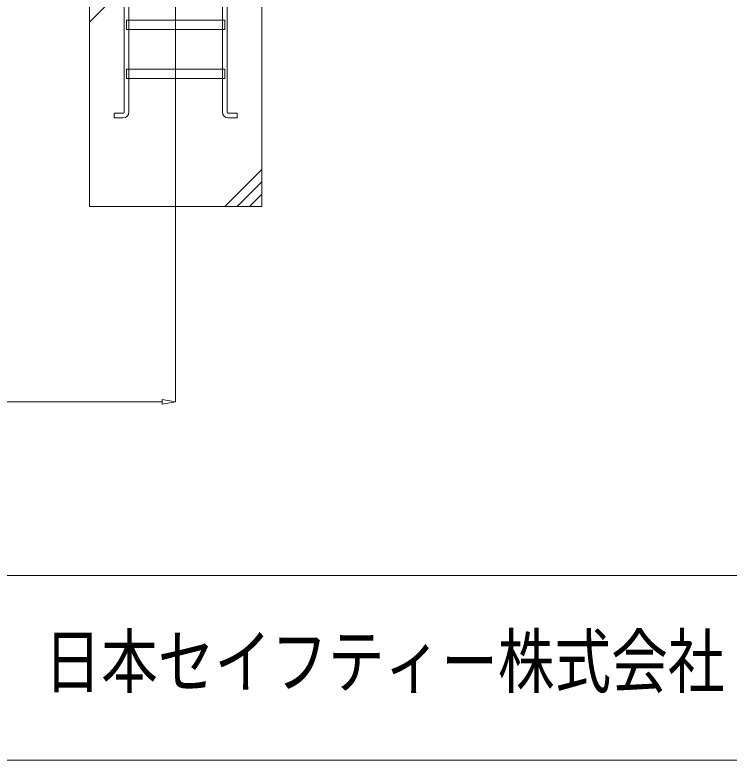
# Model space of a CAD drawing. Units: millimetres, scale not verified. Extents: x -10062 to 10062, y -16938 to 16938.
# Drawn here: x -1266 to 1637, y 3062 to 6092 of the extents above; entities that cross this region are included whole.
import ezdxf
from ezdxf.enums import TextEntityAlignment as Align

# ---------------------------------------------------------------- set-up
doc = ezdxf.new("R2010")
doc.units = ezdxf.units.MM
doc.header["$LTSCALE"] = 90
doc.linetypes.add('CHAIN2', pattern=[12, 9, -1, 1, -1])
doc.linetypes.add('DASHED1', pattern=[1.8, 1.2, -0.6])
for name, color, linetype, lineweight in [('0-9_基礎工事用PCA小', 134, 'Continuous', 18), ('0-B_図面枠', 134, 'Continuous', 18), ('0-C_寸法', 134, 'Continuous', 18), ('1-6_通芯', 134, 'CHAIN2', 18)]:
    doc.layers.add(name, color=color, linetype=linetype, lineweight=lineweight)
doc.styles.add('ＭＳ ゴシック', font='')
doc.styles.get('ＭＳ ゴシック').set_extended_font_data('MS Gothic')

msp = doc.modelspace()

# ---------------------------------------------------------------- linework, layer by layer
at = {"layer": '0-9_基礎工事用PCA小'}
for p, q in [((-962.5, 6062.5), (-812.5, 6212.5)), ((-802.97, 6032.5), (-802.97, 5870.5)), ((-422.03, 6032.5), (-422.03, 5870.5)), ((-802.97, 5832.5), (-802.97, 5695.5)), ((-422.03, 5832.5), (-422.03, 5695.5)), ((-262.5, 5462.5), (-412.5, 5312.5)), ((-262.5, 5412.5), (-362.5, 5312.5)), ((-262.5, 5362.5), (-312.5, 5312.5))]:
    msp.add_line(p, q, dxfattribs=at)
at = {"layer": '0-9_基礎工事用PCA小', "linetype": 'DASHED1'}
for p, q in [((-802.97, 6070.5), (-802.97, 6032.5)), ((-422.03, 6070.5), (-422.03, 6032.5)), ((-802.97, 5870.5), (-802.97, 5832.5)), ((-422.03, 5870.5), (-422.03, 5832.5))]:
    msp.add_line(p, q, dxfattribs=at)
at = {"layer": '0-9_基礎工事用PCA小'}
for points in [[(-822.02, 5695.55), (-822.02, 6272.5), (-802.97, 6272.5), (-802.97, 6070.5)], [(-402.98, 5695.55), (-402.98, 6272.5), (-422.03, 6272.5), (-422.03, 6070.5)], [(-825.98, 5672.5), (-862.97, 5672.5), (-862.97, 5691.55), (-826.03, 5691.55)], [(-399.02, 5672.5), (-362.02, 5672.5), (-362.02, 5691.55), (-398.98, 5691.55)]]:
    msp.add_lwpolyline(points, dxfattribs=at)
for points in [[(-962.5, 5312.5), (-262.5, 5312.5), (-262.5, 6212.5), (-962.5, 6212.5)], [(-812.5, 6070.5), (-412.5, 6070.5), (-412.5, 6032.5), (-812.5, 6032.5)], [(-812.5, 5870.5), (-412.5, 5870.5), (-412.5, 5832.5), (-812.5, 5832.5)]]:
    msp.add_lwpolyline(points, close=True, dxfattribs=at)
for centre, radius, start, end in [((-826.03, 5695.55), 4, 270, 360), ((-825.98, 5695.5), 23, 270, 360), ((-399.02, 5695.5), 23, 180, 270), ((-398.98, 5695.55), 4, 180, 270)]:
    msp.add_arc(centre, radius, start, end, dxfattribs=at)
at = {"layer": '0-B_図面枠'}
msp.add_line((-10062.5, 3812.5), (10062.5, 3812.5), dxfattribs=at)
msp.add_lwpolyline([(-10062.5, 16937.5), (10062.5, 16937.5), (10062.5, 3062.5), (-10062.5, 3062.5)], close=True, dxfattribs=at)
at = {"layer": '0-C_寸法'}
for p, q in [((-612.5, 5311.5), (-612.5, 4518.05)), ((-667.5, 4519.04), (-6057.5, 4519.04)), ((-667.5, 4528.21), (-612.5, 4519.04)), ((-667.5, 4528.21), (-667.5, 4509.87)), ((-612.5, 4519.04), (-667.5, 4509.87))]:
    msp.add_line(p, q, dxfattribs=at)
at = {"layer": '1-6_通芯'}
msp.add_line((-612.5, 5312.5), (-612.5, 7224.5), dxfattribs=at)

# ---------------------------------------------------------------- texts
at = {"layer": '0-B_図面枠', "style": 'ＭＳ ゴシック', "width": 0.8}
msp.add_text('日本セイフティー株式会社', height=211.1, dxfattribs=at).set_placement((-1145.75, 3294.97), align=Align.BOTTOM_LEFT)

doc.saveas('drawing.dxf')
